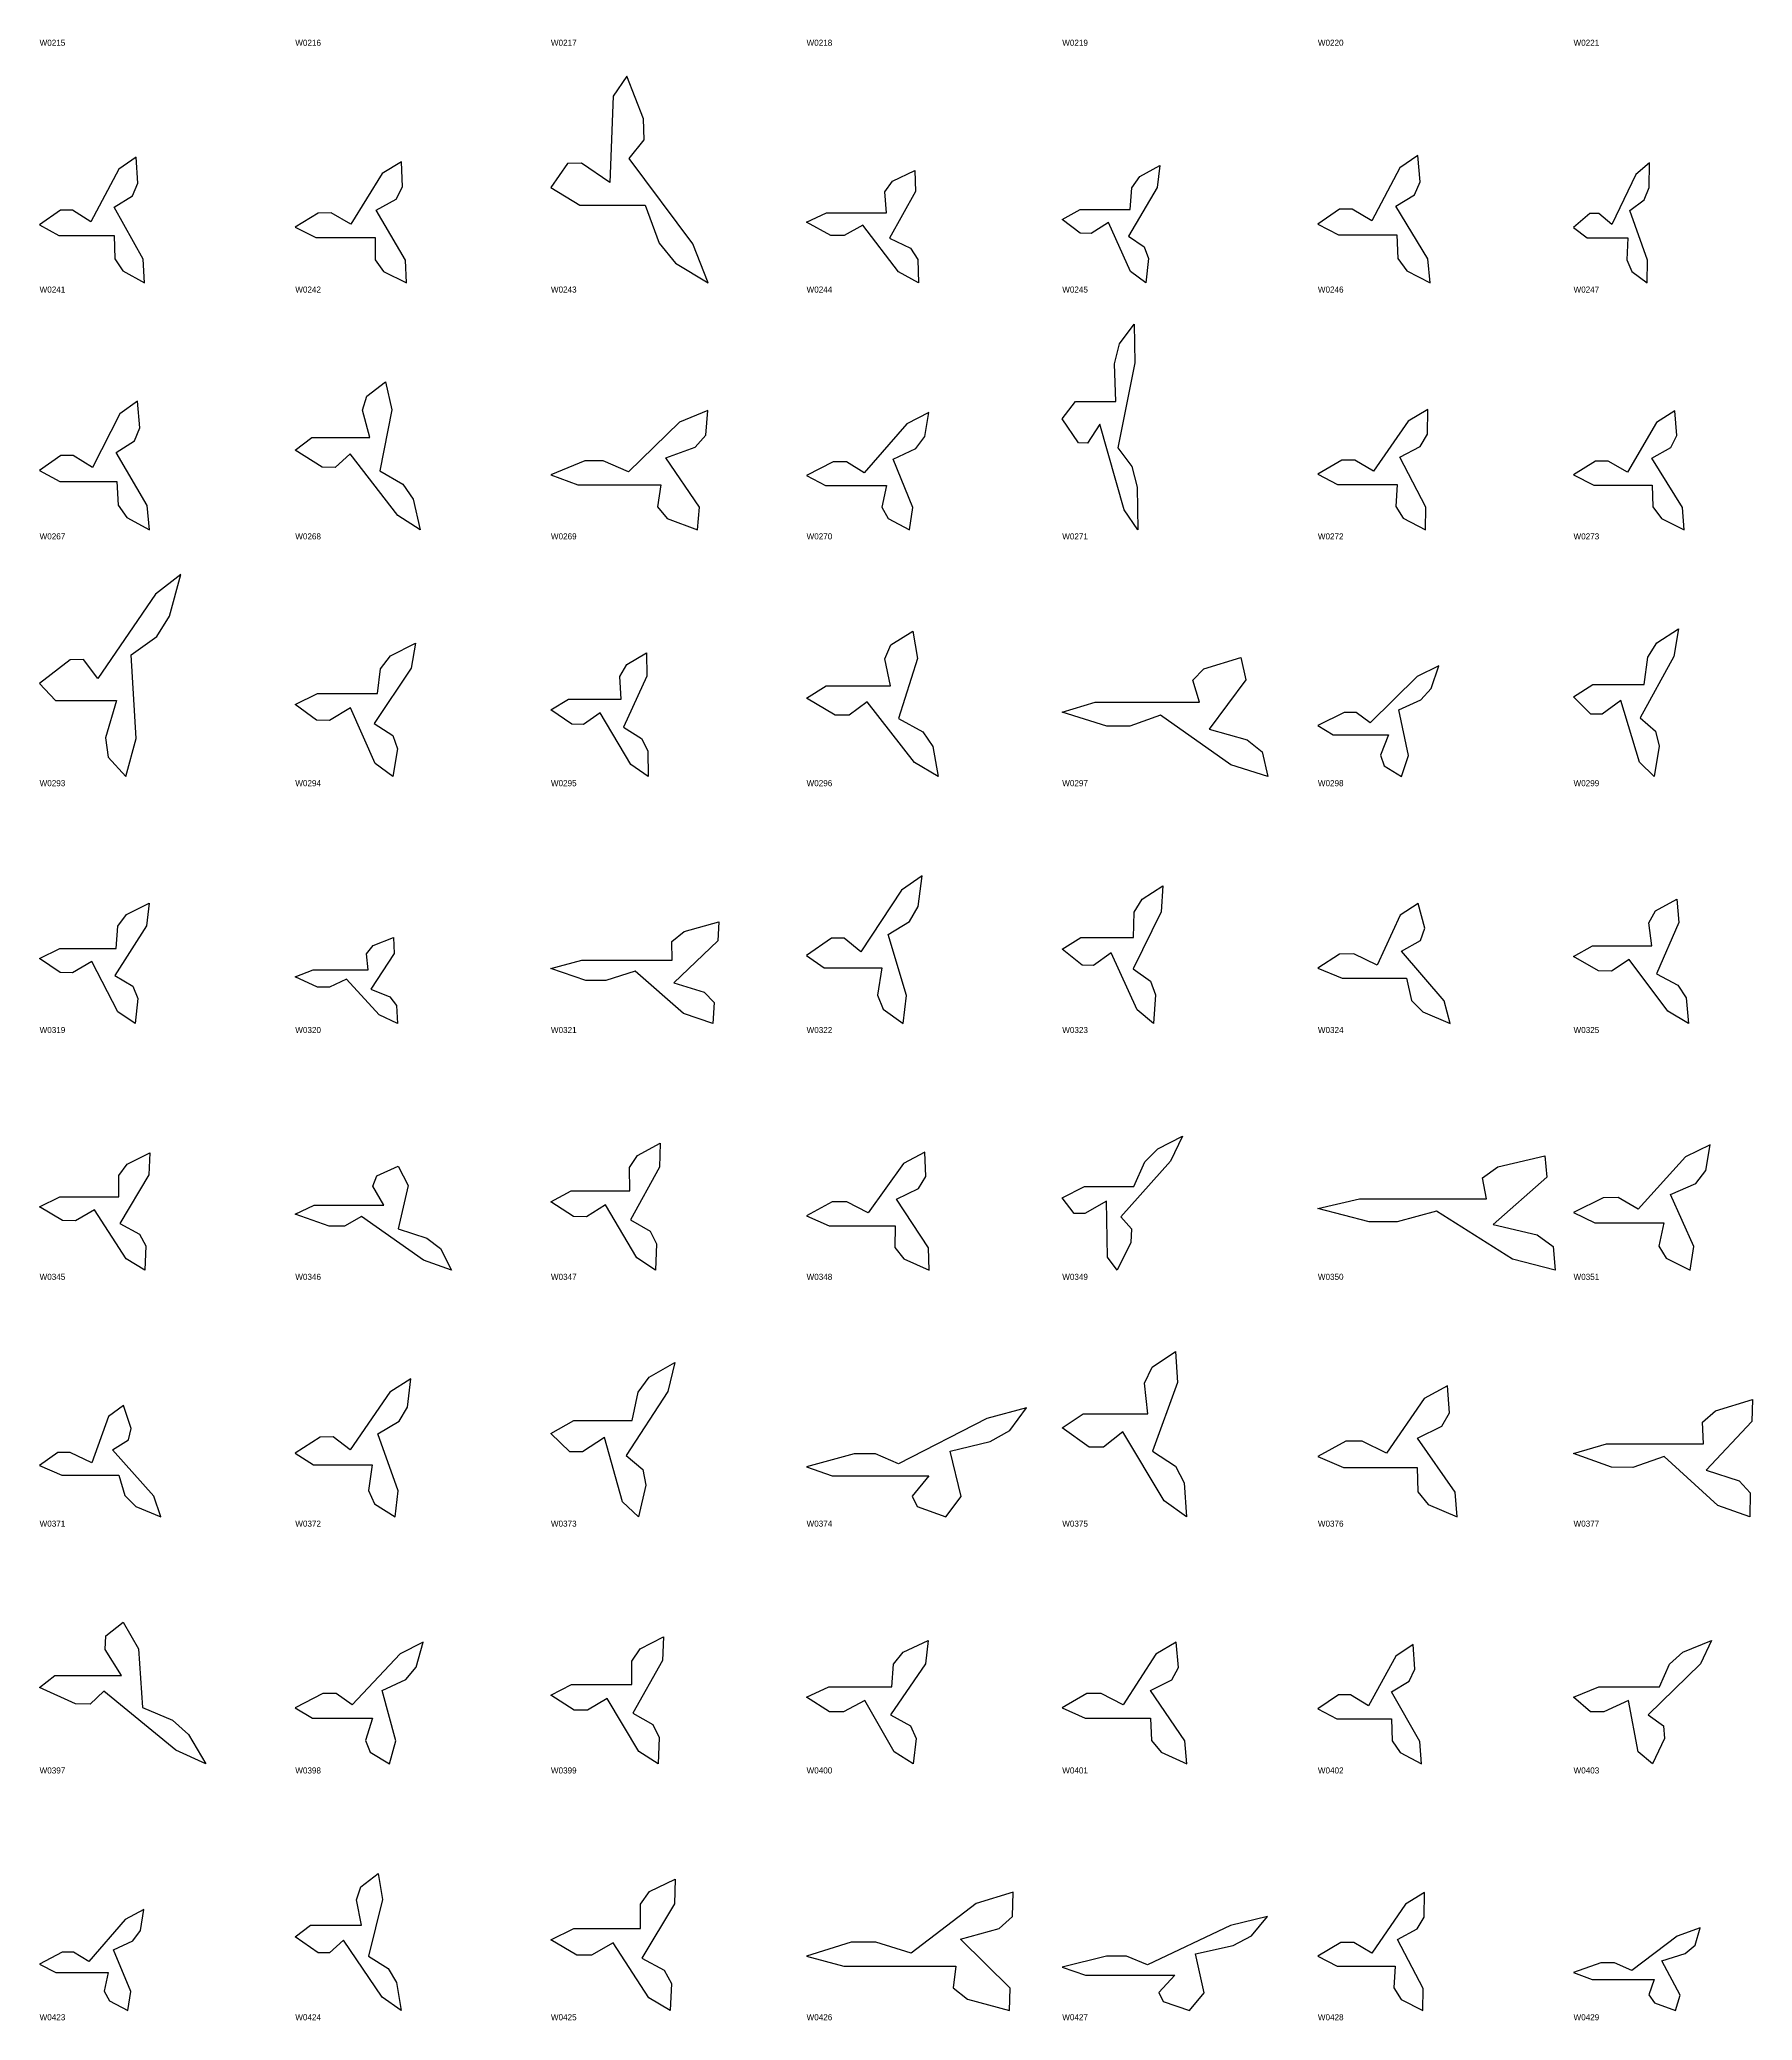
# Model space of a CAD drawing. Header units: millimetres. Extents: x 0 to 2703, y -1633 to 66.
# Drawn here: x 633 to 1339, y -1633 to -816 of the extents above; entities that cross this region are included whole.
import ezdxf

# ---------------------------------------------------------------- set-up
doc = ezdxf.new("R2010")
doc.units = ezdxf.units.MM

msp = doc.modelspace()

# ---------------------------------------------------------------- linework, layer by layer
at = {"layer": 'RECOVERED_OUTLINES'}
for points in [[(855.31, -883.95), (882.32, -883.95), (888.03, -899.68), (894.8, -907.9), (908.2, -916.03), (901.89, -899.98), (875.64, -864.67), (881.83, -856.99), (881.59, -848.33), (874.67, -830.73), (869.04, -839.01), (867.73, -874.6), (856.05, -866.68), (850.16, -866.78), (843.39, -876.72)], [(640.5, -896.52), (663.32, -896.52), (663.56, -906.08), (666.88, -911.08), (675.83, -916.03), (675.18, -906.27), (663.31, -884.79), (670.78, -880.12), (673.1, -874.85), (672.39, -864.15), (665.22, -869.18), (653.73, -890.83), (646.17, -886.01), (641.16, -886.07), (632.54, -892.12)], [(1168.16, -896.26), (1192.19, -896.26), (1192.7, -905.95), (1196.34, -911.02), (1205.9, -916.03), (1204.94, -906.14), (1191.84, -884.38), (1199.57, -879.65), (1201.87, -874.32), (1200.82, -863.47), (1193.42, -868.57), (1181.93, -890.5), (1173.84, -885.62), (1168.57, -885.68), (1159.66, -891.81)], [(746.41, -897.26), (770.98, -897.26), (770.95, -906.46), (774.38, -911.27), (783.87, -916.03), (783.46, -906.64), (771.32, -885.98), (779.51, -881.49), (782.16, -876.43), (781.72, -866.13), (773.84, -870.97), (760.82, -891.79), (752.83, -887.16), (747.43, -887.22), (737.97, -893.04)], [(957.02, -887.08), (981.83, -887.08), (981.11, -878.52), (984.21, -874.05), (993.44, -869.63), (993.73, -878.36), (983.02, -897.57), (991.62, -901.74), (994.68, -906.45), (995, -916.03), (986.69, -911.52), (971.98, -892.17), (964.26, -896.47), (958.81, -896.42), (948.82, -891.01)], [(1061.65, -885.82), (1082.22, -885.82), (1082.95, -876.89), (1086.22, -872.22), (1094.55, -867.61), (1093.44, -876.71), (1081.58, -896.76), (1088.06, -901.12), (1089.86, -906.03), (1088.65, -916.03), (1082.45, -911.33), (1073.27, -891.13), (1066.19, -895.62), (1061.68, -895.57), (1054.24, -889.92)], [(1270.67, -897.39), (1287.53, -897.39), (1287.05, -906.53), (1289.16, -911.31), (1295.43, -916.03), (1295.62, -906.71), (1288.32, -886.19), (1294.16, -881.73), (1296.24, -876.71), (1296.44, -866.48), (1290.8, -871.29), (1280.83, -891.96), (1275.57, -887.36), (1271.87, -887.42), (1265.09, -893.2)], [(1059.7, -964.96), (1076.33, -964.96), (1075.77, -949.34), (1077.81, -941.18), (1083.96, -933.11), (1084.23, -949.04), (1077.21, -984.11), (1083.01, -991.73), (1085.1, -1000.33), (1085.39, -1017.81), (1079.79, -1009.59), (1069.77, -974.25), (1064.63, -982.11), (1060.98, -982.02), (1054.24, -972.14)], [(744.8, -979.79), (768.77, -979.79), (765.7, -968.56), (767.46, -962.69), (775.15, -956.88), (777.85, -968.34), (772.81, -993.57), (782.27, -999.05), (786.53, -1005.23), (789.48, -1017.81), (780.21, -1011.9), (760.66, -986.47), (754.39, -992.13), (749.11, -992.06), (737.97, -984.96)], [(640.87, -997.9), (664.4, -997.9), (664.9, -1007.66), (668.46, -1012.76), (677.83, -1017.81), (676.89, -1007.85), (664.07, -985.93), (671.64, -981.17), (673.89, -975.8), (672.86, -964.87), (665.61, -970.01), (654.35, -992.1), (646.43, -987.18), (641.27, -987.24), (632.54, -993.42)], [(854.52, -999.34), (888.69, -999.34), (887.31, -1008.4), (891.38, -1013.13), (903.89, -1017.81), (904.69, -1008.57), (890.8, -988.24), (902.83, -983.82), (907.25, -978.84), (908.13, -968.71), (896.48, -973.47), (875.36, -993.96), (864.9, -989.4), (857.4, -989.46), (843.39, -995.18)], [(956.61, -999.61), (981.82, -999.61), (979.9, -1008.53), (982.43, -1013.2), (991.19, -1017.81), (992.7, -1008.71), (984.49, -988.67), (993.81, -984.31), (997.58, -979.4), (999.24, -969.42), (990.16, -974.11), (972.52, -994.3), (965.27, -989.81), (959.72, -989.87), (948.82, -995.51)], [(1167.82, -999.16), (1192.36, -999.16), (1191.74, -1008.3), (1194.86, -1013.08), (1204.04, -1017.81), (1204.23, -1008.48), (1193.42, -987.95), (1201.87, -983.49), (1204.85, -978.46), (1205.06, -968.22), (1196.89, -973.04), (1182.56, -993.72), (1174.87, -989.12), (1169.48, -989.18), (1159.66, -994.96)], [(1273.49, -999.39), (1297.48, -999.39), (1297.79, -1008.42), (1301.32, -1013.14), (1310.76, -1017.81), (1310.02, -1008.6), (1297.4, -988.32), (1305.22, -983.92), (1307.63, -978.95), (1306.81, -968.84), (1299.3, -973.6), (1287.36, -994.03), (1279.38, -989.48), (1274.11, -989.54), (1265.09, -995.25)], [(639.09, -1088.25), (664.28, -1088.25), (659.66, -1103.62), (660.77, -1111.65), (668.13, -1119.59), (672.39, -1103.91), (670.24, -1069.41), (680.87, -1061.91), (686.11, -1053.45), (690.78, -1036.26), (680.3, -1044.34), (656.59, -1079.11), (650.7, -1071.38), (645.14, -1071.47), (632.54, -1081.19)], [(956.86, -1082.18), (983.44, -1082.18), (981.05, -1071.12), (983.53, -1065.34), (992.58, -1059.63), (994.54, -1070.9), (986.7, -1095.73), (996.7, -1101.13), (1000.86, -1107.21), (1003.02, -1119.59), (993.26, -1113.77), (973.85, -1088.75), (966.39, -1094.32), (960.54, -1094.25), (948.82, -1087.26)], [(1273.04, -1081.58), (1294.19, -1081.58), (1295.67, -1070.35), (1299.41, -1064.48), (1308.36, -1058.67), (1306.47, -1070.13), (1292.62, -1095.35), (1298.92, -1100.84), (1300.37, -1107.02), (1298.29, -1119.59), (1292.32, -1113.68), (1284.55, -1088.26), (1276.9, -1093.92), (1272.27, -1093.85), (1265.09, -1086.74)], [(747.07, -1085.29), (771.83, -1085.29), (773.1, -1075.15), (777.24, -1069.85), (787.48, -1064.61), (785.73, -1074.95), (770.56, -1097.72), (778.16, -1102.66), (780.11, -1108.24), (778.19, -1119.59), (770.95, -1114.25), (760.81, -1091.31), (752.09, -1096.42), (746.67, -1096.36), (737.97, -1089.94)], [(850.64, -1087.74), (872.38, -1087.74), (871.87, -1078.32), (874.65, -1073.4), (882.8, -1068.54), (882.93, -1078.14), (873.26, -1099.28), (880.74, -1103.87), (883.35, -1109.05), (883.5, -1119.59), (876.28, -1114.63), (863.67, -1093.34), (856.84, -1098.07), (852.07, -1098.02), (843.39, -1092.06)], [(1067.78, -1088.95), (1110.89, -1088.95), (1108.09, -1079.9), (1112.67, -1075.16), (1127.9, -1070.48), (1129.99, -1079.72), (1114.85, -1100.05), (1130.54, -1104.47), (1136.71, -1109.46), (1139, -1119.59), (1123.75, -1114.82), (1094.7, -1094.34), (1082.05, -1098.89), (1072.58, -1098.84), (1054.24, -1093.11)], [(1166.01, -1102.41), (1188.76, -1102.41), (1185.53, -1110.83), (1187.03, -1115.24), (1194.17, -1119.59), (1197.06, -1110.99), (1193, -1092.08), (1202.14, -1087.96), (1206.36, -1083.33), (1209.53, -1073.9), (1200.55, -1078.33), (1181.26, -1097.4), (1175.46, -1093.15), (1170.45, -1093.21), (1159.66, -1098.53)], [(956.13, -1198.52), (979.88, -1198.52), (978.01, -1209.72), (980.36, -1215.58), (988.58, -1221.37), (990.07, -1209.94), (982.46, -1184.78), (991.27, -1179.31), (994.85, -1173.14), (996.48, -1160.6), (987.9, -1166.5), (971.15, -1191.85), (964.35, -1186.21), (959.13, -1186.28), (948.82, -1193.37)], [(1061.88, -1186.03), (1083.64, -1186.03), (1083.96, -1175.58), (1087.19, -1170.12), (1095.77, -1164.73), (1095.05, -1175.38), (1083.5, -1198.84), (1090.58, -1203.93), (1092.73, -1209.68), (1091.94, -1221.37), (1085.16, -1215.87), (1074.43, -1192.24), (1067.17, -1197.5), (1062.4, -1197.43), (1054.24, -1190.83)], [(640.86, -1190.45), (664.13, -1190.45), (664.81, -1181.31), (668.43, -1176.53), (677.78, -1171.81), (676.67, -1181.13), (663.58, -1201.65), (670.97, -1206.11), (673.1, -1211.14), (671.88, -1221.37), (664.8, -1216.56), (654.09, -1195.88), (646.16, -1200.48), (641.05, -1200.43), (632.54, -1194.65)], [(1169.7, -1202.78), (1196.23, -1202.78), (1198.2, -1211.89), (1202.95, -1216.66), (1214.23, -1221.37), (1211.75, -1212.07), (1194.13, -1191.6), (1201.99, -1187.15), (1203.75, -1182.13), (1201.03, -1171.93), (1193.58, -1176.73), (1184.07, -1197.35), (1174.42, -1192.77), (1168.61, -1192.82), (1159.66, -1198.59)], [(1272.91, -1189.42), (1297.42, -1189.42), (1296.09, -1179.98), (1298.83, -1175.04), (1307.63, -1170.17), (1308.55, -1179.8), (1299.34, -1201), (1308.13, -1205.61), (1311.49, -1210.8), (1312.5, -1221.37), (1303.96, -1216.4), (1288.05, -1195.04), (1280.73, -1199.79), (1275.34, -1199.73), (1265.09, -1193.76)], [(856.13, -1195.28), (893.41, -1195.28), (893.23, -1187.56), (898.36, -1183.53), (912.69, -1179.55), (912.21, -1187.41), (894.08, -1204.73), (906.56, -1208.49), (910.66, -1212.74), (910.13, -1221.37), (898.12, -1217.31), (878.08, -1199.86), (866.01, -1203.74), (857.83, -1203.7), (843.39, -1198.82)], [(745.41, -1199.25), (767.98, -1199.25), (767.28, -1192.71), (770.09, -1189.29), (778.46, -1185.91), (778.76, -1192.58), (769.1, -1207.26), (776.94, -1210.45), (779.74, -1214.05), (780.08, -1221.37), (772.5, -1217.93), (759.04, -1203.13), (752.03, -1206.43), (747.08, -1206.39), (737.97, -1202.25)], [(851.68, -1290.51), (875.87, -1290.51), (875.8, -1280.86), (879.15, -1275.82), (888.48, -1270.83), (888.11, -1280.67), (876.24, -1302.34), (884.31, -1307.04), (886.95, -1312.35), (886.55, -1323.15), (878.78, -1318.07), (865.89, -1296.25), (858.04, -1301.1), (852.73, -1301.04), (843.39, -1294.94)], [(1063.37, -1288.64), (1083.75, -1288.64), (1088.36, -1278.44), (1093.64, -1273.11), (1103.9, -1267.84), (1098.83, -1278.25), (1078.34, -1301.15), (1082.86, -1306.12), (1082.5, -1311.74), (1076.94, -1323.15), (1072.85, -1317.78), (1072.56, -1294.71), (1063.59, -1299.84), (1059.15, -1299.78), (1054.24, -1293.33)], [(1273.93, -1303.7), (1302.33, -1303.7), (1300.32, -1313.24), (1303.25, -1318.22), (1313.19, -1323.15), (1314.74, -1313.42), (1305.14, -1292.01), (1315.56, -1287.36), (1319.71, -1282.11), (1321.4, -1271.44), (1311.27, -1276.46), (1291.76, -1298.03), (1283.51, -1293.23), (1277.27, -1293.29), (1265.09, -1299.32)], [(640.9, -1292.98), (665.27, -1292.98), (665.21, -1284.07), (668.6, -1279.41), (678, -1274.8), (677.62, -1283.89), (665.64, -1303.91), (673.76, -1308.27), (676.41, -1313.17), (675.99, -1323.15), (668.18, -1318.46), (655.21, -1298.28), (647.29, -1302.77), (641.94, -1302.72), (632.54, -1297.08)], [(745.76, -1296.37), (774.52, -1296.37), (769.95, -1288.45), (771.6, -1284.31), (780.36, -1280.22), (784.5, -1288.3), (780.46, -1306.07), (792.24, -1309.93), (797.83, -1314.29), (802.37, -1323.15), (790.78, -1318.98), (765.32, -1301.07), (758.24, -1305.06), (751.9, -1305.01), (737.97, -1300)], [(958.11, -1304.84), (985.34, -1304.84), (985.19, -1313.82), (988.93, -1318.51), (999.38, -1323.15), (999.05, -1313.99), (985.86, -1293.83), (994.98, -1289.45), (997.99, -1284.51), (997.63, -1274.46), (988.84, -1279.19), (974.15, -1299.5), (965.35, -1294.98), (959.38, -1295.04), (948.82, -1300.72)], [(1176.88, -1293.72), (1229.2, -1293.72), (1227.49, -1285.02), (1233.93, -1280.48), (1253.29, -1275.98), (1254.1, -1284.86), (1231.92, -1304.39), (1250.13, -1308.63), (1256.68, -1313.42), (1257.56, -1323.15), (1239.95, -1318.57), (1208.54, -1298.89), (1192.33, -1303.27), (1180.84, -1303.22), (1159.66, -1297.72)], [(852.79, -1385.19), (876.96, -1385.19), (879.31, -1373.44), (883.92, -1367.3), (894.49, -1361.23), (891.66, -1373.21), (874.37, -1399.59), (881.26, -1405.32), (882.56, -1411.79), (879.46, -1424.93), (872.97, -1418.75), (865.55, -1392.17), (856.48, -1398.08), (851.19, -1398.01), (843.39, -1390.58)], [(1062.83, -1382.36), (1089.54, -1382.36), (1088.22, -1369.78), (1091.29, -1363.2), (1100.94, -1356.7), (1101.8, -1369.54), (1091.47, -1397.79), (1100.99, -1403.93), (1104.58, -1410.85), (1105.52, -1424.93), (1096.29, -1418.31), (1079.25, -1389.84), (1071.2, -1396.18), (1065.33, -1396.1), (1054.24, -1388.14)], [(745.54, -1403.48), (769.71, -1403.48), (768.1, -1414), (770.65, -1419.5), (779.17, -1424.93), (780.38, -1414.2), (771.98, -1390.59), (780.8, -1385.46), (784.28, -1379.67), (785.6, -1367.9), (777.03, -1373.43), (760.66, -1397.23), (753.59, -1391.93), (748.27, -1392), (737.97, -1398.65)], [(1170.22, -1404.6), (1200.64, -1404.6), (1200.82, -1414.57), (1205.19, -1419.78), (1217.05, -1424.93), (1216.32, -1414.76), (1200.78, -1392.38), (1210.8, -1387.52), (1213.97, -1382.03), (1213.17, -1370.87), (1203.54, -1376.12), (1187.93, -1398.67), (1177.91, -1393.66), (1171.24, -1393.72), (1159.66, -1400.02)], [(641.74, -1407.66), (665.22, -1407.66), (667.64, -1416.13), (672.2, -1420.56), (682.54, -1424.93), (679.65, -1416.29), (662.54, -1397.28), (669.17, -1393.15), (670.36, -1388.49), (667.19, -1379.01), (660.96, -1383.47), (654.06, -1402.63), (645.18, -1398.36), (640.04, -1398.41), (632.54, -1403.77)], [(959.38, -1408), (999.2, -1408), (992.38, -1416.3), (994.4, -1420.64), (1006.29, -1424.93), (1012.53, -1416.46), (1008.04, -1397.83), (1024.59, -1393.77), (1032.62, -1389.21), (1039.46, -1379.92), (1023.15, -1384.28), (986.76, -1403.07), (977.2, -1398.89), (968.42, -1398.94), (948.82, -1404.19)], [(1278.65, -1394.71), (1318.72, -1394.71), (1318.23, -1385.78), (1323.59, -1381.11), (1338.84, -1376.49), (1338.63, -1385.6), (1319.82, -1405.66), (1333.37, -1410.02), (1337.95, -1414.93), (1337.72, -1424.93), (1324.65, -1420.23), (1302.42, -1400.02), (1289.6, -1404.52), (1280.8, -1404.46), (1265.09, -1398.81)], [(638.87, -1490.3), (666.3, -1490.3), (659.54, -1479.54), (659.85, -1473.91), (666.97, -1468.35), (673.37, -1479.33), (674.92, -1503.49), (687.33, -1508.75), (693.99, -1514.67), (701.02, -1526.71), (688.69, -1521.05), (658.96, -1496.7), (653.42, -1502.12), (647.36, -1502.05), (632.54, -1495.24)], [(745.11, -1507.86), (769.87, -1507.86), (766.88, -1517.1), (768.79, -1521.93), (776.82, -1526.71), (779.43, -1517.28), (773.84, -1496.52), (783.53, -1492.01), (787.83, -1486.92), (790.69, -1476.57), (781.2, -1481.44), (761.4, -1502.36), (754.83, -1497.7), (749.37, -1497.76), (737.97, -1503.61)], [(851.94, -1494.02), (876.8, -1494.02), (876.78, -1484.36), (880.26, -1479.31), (889.87, -1474.31), (889.45, -1484.17), (877.13, -1505.87), (885.4, -1510.58), (888.08, -1515.9), (887.62, -1526.71), (879.66, -1521.63), (866.52, -1499.77), (858.42, -1504.63), (852.96, -1504.57), (843.39, -1498.46)], [(958.03, -1495), (983.92, -1495), (984.6, -1485.62), (988.58, -1480.72), (998.95, -1475.88), (997.79, -1485.44), (983.4, -1506.49), (991.67, -1511.06), (994.07, -1516.22), (992.8, -1526.71), (984.88, -1521.78), (972.79, -1500.57), (964.01, -1505.29), (958.33, -1505.23), (948.82, -1499.3)], [(1063.68, -1507.87), (1090.69, -1507.87), (1091.01, -1517.11), (1094.97, -1521.94), (1105.59, -1526.71), (1104.77, -1517.29), (1090.61, -1496.54), (1099.43, -1492.03), (1102.15, -1486.95), (1101.25, -1476.61), (1092.79, -1481.47), (1079.31, -1502.38), (1070.33, -1497.73), (1064.41, -1497.78), (1054.24, -1503.63)], [(1167.52, -1508.21), (1190.01, -1508.21), (1190.25, -1517.28), (1193.54, -1522.02), (1202.37, -1526.71), (1201.72, -1517.46), (1189.98, -1497.09), (1197.34, -1492.66), (1199.62, -1487.67), (1198.91, -1477.51), (1191.84, -1482.29), (1180.55, -1502.81), (1173.09, -1498.25), (1168.15, -1498.3), (1159.66, -1504.04)], [(1275.55, -1494.99), (1300.54, -1494.99), (1304.6, -1485.62), (1310.22, -1480.72), (1321.99, -1475.88), (1317.4, -1485.44), (1295.87, -1506.49), (1302.19, -1511.06), (1302.64, -1516.22), (1297.61, -1526.71), (1291.75, -1521.78), (1287.77, -1500.57), (1277.58, -1505.29), (1272.12, -1505.23), (1265.09, -1499.3)], [(744.24, -1593.26), (765.32, -1593.26), (763.19, -1582.85), (765.03, -1577.4), (772.09, -1572.02), (773.88, -1582.64), (768.18, -1606.03), (776.23, -1611.11), (779.66, -1616.84), (781.63, -1628.49), (773.77, -1623.01), (757.85, -1599.45), (752.05, -1604.69), (747.41, -1604.63), (737.97, -1598.04)], [(852.82, -1594.65), (880.37, -1594.65), (880.27, -1584.65), (884.07, -1579.42), (894.68, -1574.25), (894.29, -1584.45), (880.83, -1606.91), (890.04, -1611.79), (893.05, -1617.3), (892.63, -1628.49), (883.77, -1623.23), (869.02, -1600.6), (860.09, -1605.63), (854.04, -1605.57), (843.39, -1599.25)], [(964.21, -1610.12), (1010.4, -1610.12), (1009.31, -1619.13), (1015.21, -1623.84), (1032.52, -1628.49), (1032.81, -1619.31), (1012.3, -1599.08), (1028.19, -1594.69), (1033.75, -1589.73), (1034.07, -1579.65), (1018.72, -1584.39), (991.92, -1604.77), (977.4, -1600.23), (967.26, -1600.29), (948.82, -1605.99)], [(1167.62, -1610.2), (1191.47, -1610.2), (1190.92, -1619.17), (1193.98, -1623.86), (1202.92, -1628.49), (1203.06, -1619.35), (1192.44, -1599.21), (1200.63, -1594.83), (1203.5, -1589.9), (1203.64, -1579.86), (1195.73, -1584.58), (1181.92, -1604.87), (1174.42, -1600.36), (1169.18, -1600.41), (1159.66, -1606.08)], [(639.23, -1612.83), (660.79, -1612.83), (659.19, -1620.51), (661.38, -1624.52), (668.9, -1628.49), (670.15, -1620.66), (663.02, -1603.42), (670.96, -1599.67), (674.16, -1595.44), (675.53, -1586.85), (667.79, -1590.89), (652.81, -1608.26), (646.58, -1604.4), (641.84, -1604.45), (632.54, -1609.3)], [(1063.89, -1613.9), (1100.72, -1613.9), (1094.13, -1621.06), (1095.85, -1624.8), (1106.7, -1628.49), (1112.76, -1621.19), (1109.24, -1605.12), (1124.7, -1601.63), (1132.28, -1597.69), (1138.93, -1589.69), (1123.69, -1593.45), (1089.38, -1609.64), (1080.68, -1606.04), (1072.56, -1606.08), (1054.24, -1610.61)], [(1272.82, -1615.68), (1298.39, -1615.68), (1296.08, -1621.96), (1298.46, -1625.25), (1307.16, -1628.49), (1309.06, -1622.08), (1301.54, -1607.98), (1311.16, -1604.91), (1315.18, -1601.45), (1317.27, -1594.42), (1307.88, -1597.73), (1289.18, -1611.94), (1282, -1608.78), (1276.38, -1608.82), (1265.09, -1612.79)]]:
    msp.add_lwpolyline(points, close=True, dxfattribs=at)

# ---------------------------------------------------------------- texts
at = {"layer": 'NEW_CATALOGUE_LABELS'}
for s, p in [('W0215', (632.54, -818.25)), ('W0216', (737.97, -818.25)), ('W0217', (843.39, -818.25)), ('W0218', (948.82, -818.25)), ('W0219', (1054.24, -818.25)), ('W0220', (1159.66, -818.25)), ('W0221', (1265.09, -818.25)), ('W0241', (632.54, -920.03)), ('W0242', (737.97, -920.03)), ('W0243', (843.39, -920.03)), ('W0244', (948.82, -920.03)), ('W0245', (1054.24, -920.03)), ('W0246', (1159.66, -920.03)), ('W0247', (1265.09, -920.03)), ('W0267', (632.54, -1021.81)), ('W0268', (737.97, -1021.81)), ('W0269', (843.39, -1021.81)), ('W0270', (948.82, -1021.81)), ('W0271', (1054.24, -1021.81)), ('W0272', (1159.66, -1021.81)), ('W0273', (1265.09, -1021.81)), ('W0293', (632.54, -1123.59)), ('W0294', (737.97, -1123.59)), ('W0295', (843.39, -1123.59)), ('W0296', (948.82, -1123.59)), ('W0297', (1054.24, -1123.59)), ('W0298', (1159.66, -1123.59)), ('W0299', (1265.09, -1123.59)), ('W0319', (632.54, -1225.37)), ('W0320', (737.97, -1225.37)), ('W0321', (843.39, -1225.37)), ('W0322', (948.82, -1225.37)), ('W0323', (1054.24, -1225.37)), ('W0324', (1159.66, -1225.37)), ('W0325', (1265.09, -1225.37)), ('W0345', (632.54, -1327.15)), ('W0346', (737.97, -1327.15)), ('W0347', (843.39, -1327.15)), ('W0348', (948.82, -1327.15)), ('W0349', (1054.24, -1327.15)), ('W0350', (1159.66, -1327.15)), ('W0351', (1265.09, -1327.15)), ('W0371', (632.54, -1428.93)), ('W0372', (737.97, -1428.93)), ('W0373', (843.39, -1428.93)), ('W0374', (948.82, -1428.93)), ('W0375', (1054.24, -1428.93)), ('W0376', (1159.66, -1428.93)), ('W0377', (1265.09, -1428.93)), ('W0397', (632.54, -1530.71)), ('W0398', (737.97, -1530.71)), ('W0399', (843.39, -1530.71)), ('W0400', (948.82, -1530.71)), ('W0401', (1054.24, -1530.71)), ('W0402', (1159.66, -1530.71)), ('W0403', (1265.09, -1530.71)), ('W0423', (632.54, -1632.49)), ('W0424', (737.97, -1632.49)), ('W0425', (843.39, -1632.49)), ('W0426', (948.82, -1632.49)), ('W0427', (1054.24, -1632.49)), ('W0428', (1159.66, -1632.49)), ('W0429', (1265.09, -1632.49))]:
    msp.add_text(s, height=2.5, dxfattribs=at).set_placement(p)

doc.saveas('drawing.dxf')
